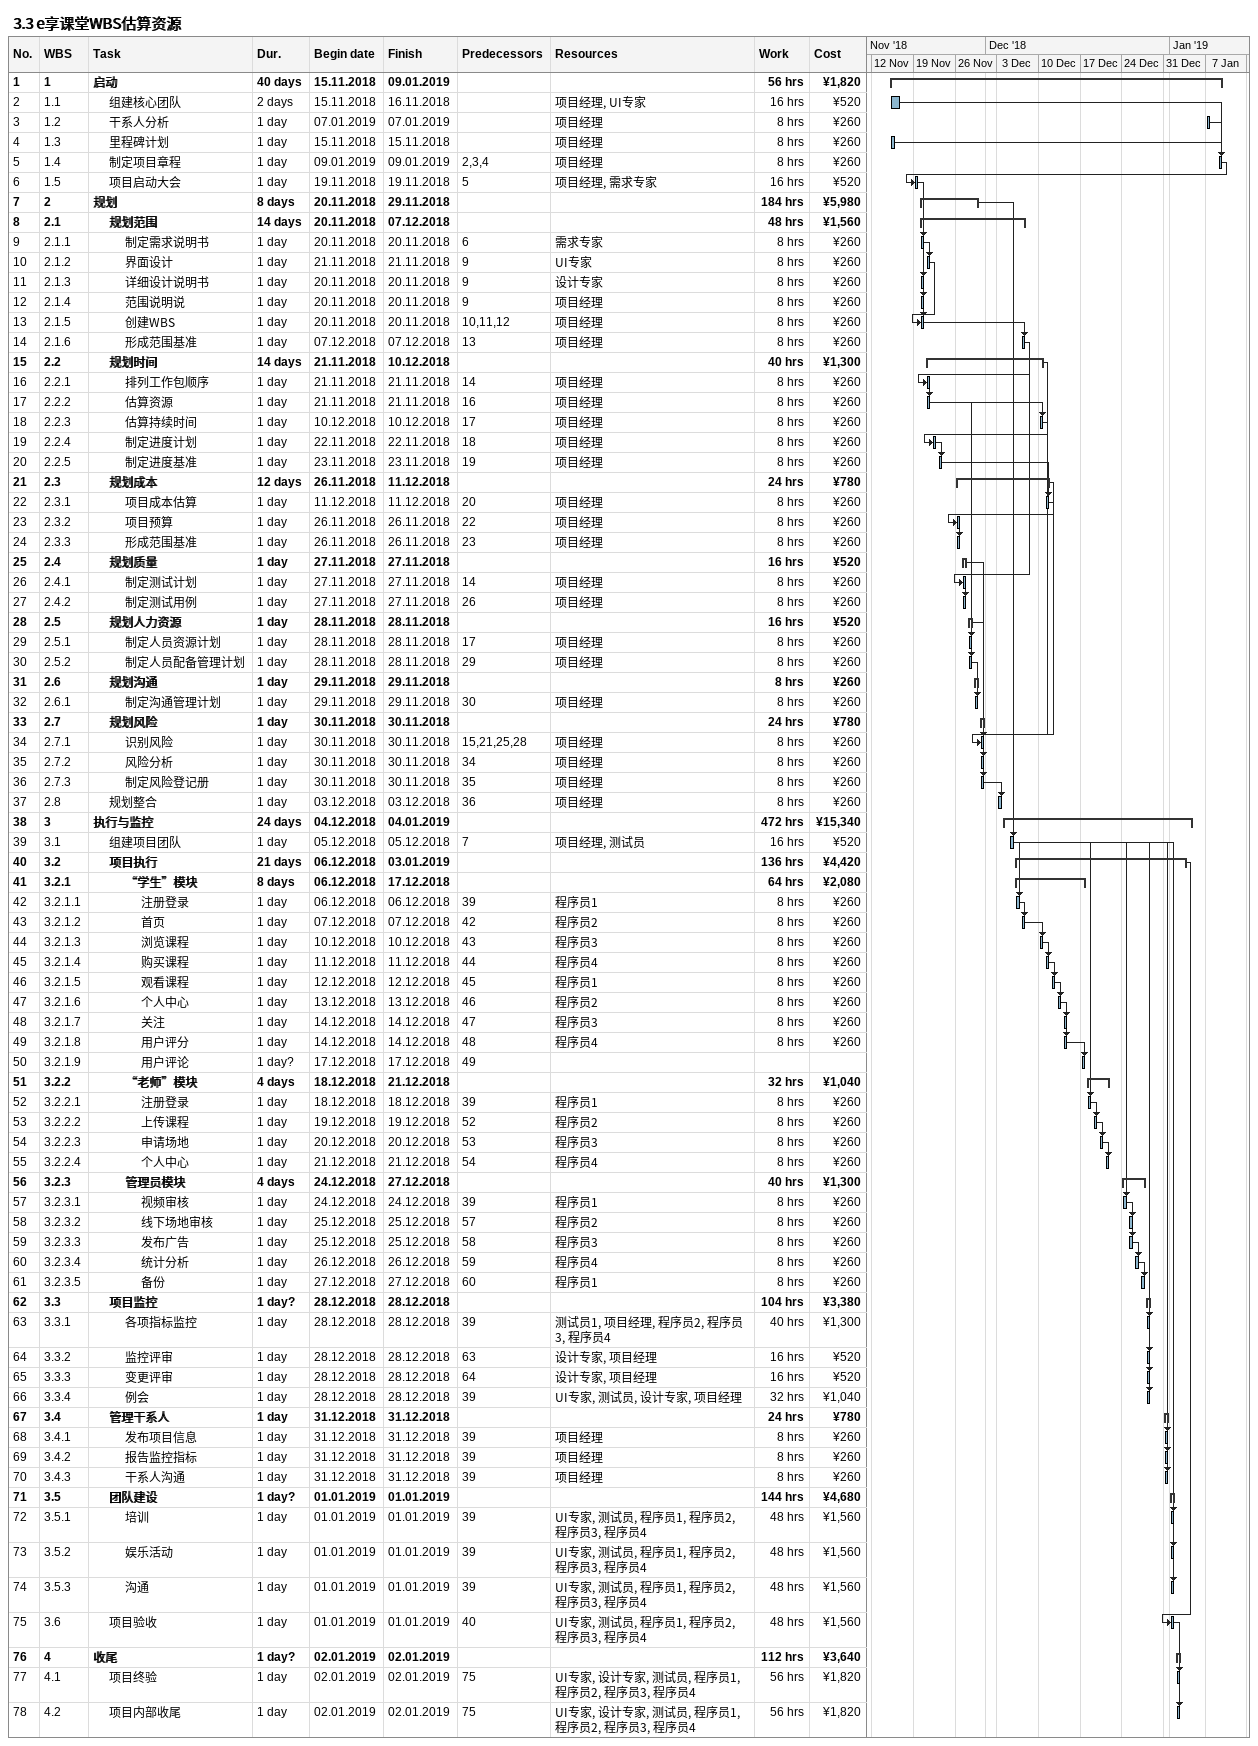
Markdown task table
3.3 e享课堂WBS估算资源

| ID | WBS | Task | Duration | Start | Finish | Predecessors | Resources | Work (h) | Cost (¥) |
|---|---|---|---|---|---|---|---|---|---|
| 1 | 1 | **启动** | 40d | 2018-11-15 | 2019-01-09 |  |  | 56 | 1820 |
| 2 | 1.1 | 组建核心团队 | 2d | 2018-11-15 | 2018-11-16 |  | 项目经理, UI专家 | 16 | 520 |
| 3 | 1.2 | 干系人分析 | 1d | 2019-01-07 | 2019-01-07 |  | 项目经理 | 8 | 260 |
| 4 | 1.3 | 里程碑计划 | 1d | 2018-11-15 | 2018-11-15 |  | 项目经理 | 8 | 260 |
| 5 | 1.4 | 制定项目章程 | 1d | 2019-01-09 | 2019-01-09 | 2, 3, 4 | 项目经理 | 8 | 260 |
| 6 | 1.5 | 项目启动大会 | 1d | 2018-11-19 | 2018-11-19 | 5 | 项目经理, 需求专家 | 16 | 520 |
| 7 | 2 | **规划** | 8d | 2018-11-20 | 2018-11-29 |  |  | 184 | 5980 |
| 8 | 2.1 | **规划范围** | 14d | 2018-11-20 | 2018-12-07 |  |  | 48 | 1560 |
| 9 | 2.1.1 | 制定需求说明书 | 1d | 2018-11-20 | 2018-11-20 | 6 | 需求专家 | 8 | 260 |
| 10 | 2.1.2 | 界面设计 | 1d | 2018-11-21 | 2018-11-21 | 9 | UI专家 | 8 | 260 |
| 11 | 2.1.3 | 详细设计说明书 | 1d | 2018-11-20 | 2018-11-20 | 9 | 设计专家 | 8 | 260 |
| 12 | 2.1.4 | 范围说明说 | 1d | 2018-11-20 | 2018-11-20 | 9 | 项目经理 | 8 | 260 |
| 13 | 2.1.5 | 创建WBS | 1d | 2018-11-20 | 2018-11-20 | 10, 11, 12 | 项目经理 | 8 | 260 |
| 14 | 2.1.6 | 形成范围基准 | 1d | 2018-12-07 | 2018-12-07 | 13 | 项目经理 | 8 | 260 |
| 15 | 2.2 | **规划时间** | 14d | 2018-11-21 | 2018-12-10 |  |  | 40 | 1300 |
| 16 | 2.2.1 | 排列工作包顺序 | 1d | 2018-11-21 | 2018-11-21 | 14 | 项目经理 | 8 | 260 |
| 17 | 2.2.2 | 估算资源 | 1d | 2018-11-21 | 2018-11-21 | 16 | 项目经理 | 8 | 260 |
| 18 | 2.2.3 | 估算持续时间 | 1d | 2018-12-10 | 2018-12-10 | 17 | 项目经理 | 8 | 260 |
| 19 | 2.2.4 | 制定进度计划 | 1d | 2018-11-22 | 2018-11-22 | 18 | 项目经理 | 8 | 260 |
| 20 | 2.2.5 | 制定进度基准 | 1d | 2018-11-23 | 2018-11-23 | 19 | 项目经理 | 8 | 260 |
| 21 | 2.3 | **规划成本** | 12d | 2018-11-26 | 2018-12-11 |  |  | 24 | 780 |
| 22 | 2.3.1 | 项目成本估算 | 1d | 2018-12-11 | 2018-12-11 | 20 | 项目经理 | 8 | 260 |
| 23 | 2.3.2 | 项目预算 | 1d | 2018-11-26 | 2018-11-26 | 22 | 项目经理 | 8 | 260 |
| 24 | 2.3.3 | 形成范围基准 | 1d | 2018-11-26 | 2018-11-26 | 23 | 项目经理 | 8 | 260 |
| 25 | 2.4 | **规划质量** | 1d | 2018-11-27 | 2018-11-27 |  |  | 16 | 520 |
| 26 | 2.4.1 | 制定测试计划 | 1d | 2018-11-27 | 2018-11-27 | 14 | 项目经理 | 8 | 260 |
| 27 | 2.4.2 | 制定测试用例 | 1d | 2018-11-27 | 2018-11-27 | 26 | 项目经理 | 8 | 260 |
| 28 | 2.5 | **规划人力资源** | 1d | 2018-11-28 | 2018-11-28 |  |  | 16 | 520 |
| 29 | 2.5.1 | 制定人员资源计划 | 1d | 2018-11-28 | 2018-11-28 | 17 | 项目经理 | 8 | 260 |
| 30 | 2.5.2 | 制定人员配备管理计划 | 1d | 2018-11-28 | 2018-11-28 | 29 | 项目经理 | 8 | 260 |
| 31 | 2.6 | **规划沟通** | 1d | 2018-11-29 | 2018-11-29 |  |  | 8 | 260 |
| 32 | 2.6.1 | 制定沟通管理计划 | 1d | 2018-11-29 | 2018-11-29 | 30 | 项目经理 | 8 | 260 |
| 33 | 2.7 | **规划风险** | 1d | 2018-11-30 | 2018-11-30 |  |  | 24 | 780 |
| 34 | 2.7.1 | 识别风险 | 1d | 2018-11-30 | 2018-11-30 | 15, 21, 25, 28 | 项目经理 | 8 | 260 |
| 35 | 2.7.2 | 风险分析 | 1d | 2018-11-30 | 2018-11-30 | 34 | 项目经理 | 8 | 260 |
| 36 | 2.7.3 | 制定风险登记册 | 1d | 2018-11-30 | 2018-11-30 | 35 | 项目经理 | 8 | 260 |
| 37 | 2.8 | 规划整合 | 1d | 2018-12-03 | 2018-12-03 | 36 | 项目经理 | 8 | 260 |
| 38 | 3 | **执行与监控** | 24d | 2018-12-04 | 2019-01-04 |  |  | 472 | 15340 |
| 39 | 3.1 | 组建项目团队 | 1d | 2018-12-05 | 2018-12-05 | 7 | 项目经理, 测试员 | 16 | 520 |
| 40 | 3.2 | **项目执行** | 21d | 2018-12-06 | 2019-01-03 |  |  | 136 | 4420 |
| 41 | 3.2.1 | **“学生”模块** | 8d | 2018-12-06 | 2018-12-17 |  |  | 64 | 2080 |
| 42 | 3.2.1.1 | 注册登录 | 1d | 2018-12-06 | 2018-12-06 | 39 | 程序员1 | 8 | 260 |
| 43 | 3.2.1.2 | 首页 | 1d | 2018-12-07 | 2018-12-07 | 42 | 程序员2 | 8 | 260 |
| 44 | 3.2.1.3 | 浏览课程 | 1d | 2018-12-10 | 2018-12-10 | 43 | 程序员3 | 8 | 260 |
| 45 | 3.2.1.4 | 购买课程 | 1d | 2018-12-11 | 2018-12-11 | 44 | 程序员4 | 8 | 260 |
| 46 | 3.2.1.5 | 观看课程 | 1d | 2018-12-12 | 2018-12-12 | 45 | 程序员1 | 8 | 260 |
| 47 | 3.2.1.6 | 个人中心 | 1d | 2018-12-13 | 2018-12-13 | 46 | 程序员2 | 8 | 260 |
| 48 | 3.2.1.7 | 关注 | 1d | 2018-12-14 | 2018-12-14 | 47 | 程序员3 | 8 | 260 |
| 49 | 3.2.1.8 | 用户评分 | 1d | 2018-12-14 | 2018-12-14 | 48 | 程序员4 | 8 | 260 |
| 50 | 3.2.1.9 | 用户评论 | 1d? | 2018-12-17 | 2018-12-17 | 49 |  |  |  |
| 51 | 3.2.2 | **“老师”模块** | 4d | 2018-12-18 | 2018-12-21 |  |  | 32 | 1040 |
| 52 | 3.2.2.1 | 注册登录 | 1d | 2018-12-18 | 2018-12-18 | 39 | 程序员1 | 8 | 260 |
| 53 | 3.2.2.2 | 上传课程 | 1d | 2018-12-19 | 2018-12-19 | 52 | 程序员2 | 8 | 260 |
| 54 | 3.2.2.3 | 申请场地 | 1d | 2018-12-20 | 2018-12-20 | 53 | 程序员3 | 8 | 260 |
| 55 | 3.2.2.4 | 个人中心 | 1d | 2018-12-21 | 2018-12-21 | 54 | 程序员4 | 8 | 260 |
| 56 | 3.2.3 | **管理员模块** | 4d | 2018-12-24 | 2018-12-27 |  |  | 40 | 1300 |
| 57 | 3.2.3.1 | 视频审核 | 1d | 2018-12-24 | 2018-12-24 | 39 | 程序员1 | 8 | 260 |
| 58 | 3.2.3.2 | 线下场地审核 | 1d | 2018-12-25 | 2018-12-25 | 57 | 程序员2 | 8 | 260 |
| 59 | 3.2.3.3 | 发布广告 | 1d | 2018-12-25 | 2018-12-25 | 58 | 程序员3 | 8 | 260 |
| 60 | 3.2.3.4 | 统计分析 | 1d | 2018-12-26 | 2018-12-26 | 59 | 程序员4 | 8 | 260 |
| 61 | 3.2.3.5 | 备份 | 1d | 2018-12-27 | 2018-12-27 | 60 | 程序员1 | 8 | 260 |
| 62 | 3.3 | **项目监控** | 1d? | 2018-12-28 | 2018-12-28 |  |  | 104 | 3380 |
| 63 | 3.3.1 | 各项指标监控 | 1d | 2018-12-28 | 2018-12-28 | 39 | 测试员1, 项目经理, 程序员2, 程序员3, 程序员4 | 40 | 1300 |
| 64 | 3.3.2 | 监控评审 | 1d | 2018-12-28 | 2018-12-28 | 63 | 设计专家, 项目经理 | 16 | 520 |
| 65 | 3.3.3 | 变更评审 | 1d | 2018-12-28 | 2018-12-28 | 64 | 设计专家, 项目经理 | 16 | 520 |
| 66 | 3.3.4 | 例会 | 1d | 2018-12-28 | 2018-12-28 | 39 | UI专家, 测试员, 设计专家, 项目经理 | 32 | 1040 |
| 67 | 3.4 | **管理干系人** | 1d | 2018-12-31 | 2018-12-31 |  |  | 24 | 780 |
| 68 | 3.4.1 | 发布项目信息 | 1d | 2018-12-31 | 2018-12-31 | 39 | 项目经理 | 8 | 260 |
| 69 | 3.4.2 | 报告监控指标 | 1d | 2018-12-31 | 2018-12-31 | 39 | 项目经理 | 8 | 260 |
| 70 | 3.4.3 | 干系人沟通 | 1d | 2018-12-31 | 2018-12-31 | 39 | 项目经理 | 8 | 260 |
| 71 | 3.5 | **团队建设** | 1d? | 2019-01-01 | 2019-01-01 |  |  | 144 | 4680 |
| 72 | 3.5.1 | 培训 | 1d | 2019-01-01 | 2019-01-01 | 39 | UI专家, 测试员, 程序员1, 程序员2, 程序员3, 程序员4 | 48 | 1560 |
| 73 | 3.5.2 | 娱乐活动 | 1d | 2019-01-01 | 2019-01-01 | 39 | UI专家, 测试员, 程序员1, 程序员2, 程序员3, 程序员4 | 48 | 1560 |
| 74 | 3.5.3 | 沟通 | 1d | 2019-01-01 | 2019-01-01 | 39 | UI专家, 测试员, 程序员1, 程序员2, 程序员3, 程序员4 | 48 | 1560 |
| 75 | 3.6 | 项目验收 | 1d | 2019-01-01 | 2019-01-01 | 40 | UI专家, 测试员, 程序员1, 程序员2, 程序员3, 程序员4 | 48 | 1560 |
| 76 | 4 | **收尾** | 1d? | 2019-01-02 | 2019-01-02 |  |  | 112 | 3640 |
| 77 | 4.1 | 项目终验 | 1d | 2019-01-02 | 2019-01-02 | 75 | UI专家, 设计专家, 测试员, 程序员1, 程序员2, 程序员3, 程序员4 | 56 | 1820 |
| 78 | 4.2 | 项目内部收尾 | 1d | 2019-01-02 | 2019-01-02 | 75 | UI专家, 设计专家, 测试员, 程序员1, 程序员2, 程序员3, 程序员4 | 56 | 1820 |
